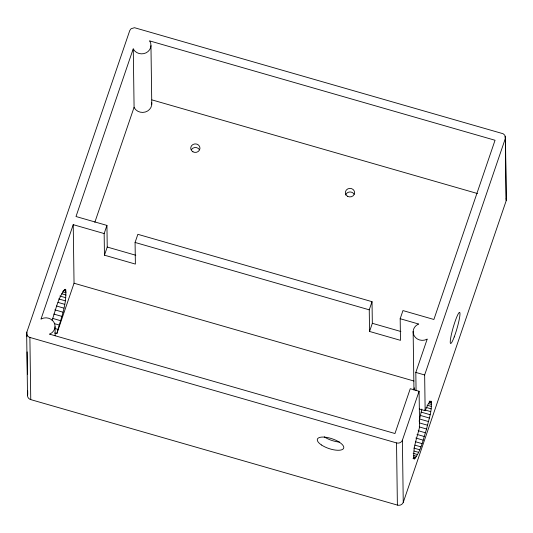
<?xml version="1.0" encoding="UTF-8"?>
<svg xmlns="http://www.w3.org/2000/svg" width="533" height="533" viewBox="0 0 533 533"><rect width="100%" height="100%" fill="white"/><g stroke="black" fill="none" stroke-linecap="round" stroke-linejoin="round"><path stroke-width="0.8" d="M54.619 332.998L56.824 333.638C60.502 319.3 67.245 304.216 65.532 289.352L64.973 289.319C57.877 297.987 55.818 309.86 52.094 320.24M104.455 255.187L107.233 247.039L106.933 225.412L76.006 216.518L133.263 48.716L133.49 49.276A9.261 8.535 -0.8 0 0 145.989 52.874A9.261 8.535 -0.8 0 0 149.92 41.354L149.546 40.861L495.044 140.259L433.882 319.474L402.955 310.579L400.176 318.721L400.476 340.347L369.549 331.453L372.334 323.304L372.027 301.678L137.86 234.313L135.082 242.455L135.382 264.082L104.455 255.187L104.155 233.561L73.228 224.66L40.981 319.147L41.514 318.801A9.261 8.535 -0.8 0 1 54.013 322.398A9.261 8.535 -0.8 0 1 50.082 333.918L49.469 334.124L394.966 433.522L410.257 388.717L419.091 391.262L419.591 426.973C417.239 437.32 412.582 448.113 413.994 458.78L414.461 458.906C421.29 450.605 423.102 439.032 426.6 429.025C428.472 419.957 432.53 410.457 431.057 401.156L429.991 401.402L428.425 403.601L425.147 410.69L419.258 408.998M26.916 336.216L26.857 332.092L129.766 30.534L131.125 28.715L134.503 27.703L503.125 133.736L504.838 135.275L505.337 138.507L424.648 374.965L425.147 410.69M27.676 390.662L27.729 394.267A4.63 4.264 -0.8 0 0 30.754 399.61L397.391 505.091A4.63 4.264 -0.8 0 0 403.254 502.386L506.203 200.688L505.484 137.401M419.151 421.237L421.83 409.064M94.834 222.301L134.083 107.286L133.277 49.536M56.824 333.638L74.04 283.23L73.228 224.66M104.155 233.561L106.933 225.412M369.549 331.453L369.249 309.826L372.027 301.678M416.073 390.702L415.813 372.427L427.213 339.035L426.673 339.381A9.261 8.535 -0.8 0 1 414.181 335.783A9.261 8.535 -0.8 0 1 418.112 324.264L418.725 324.057L400.176 318.721M403.254 502.386L402.388 440.211L419.091 391.262M151.958 99.891L477.468 193.539M135.082 242.455L369.249 309.826M107.233 247.039L135.782 255.254M372.334 323.304L400.883 331.519M415.813 372.427L424.648 374.965M74.04 283.23L413.941 381.022M64.46 289.526L65.932 289.952M63.214 290.265L66.159 291.111M62.521 291.758L66.205 292.817M61.655 293.756L66.072 295.029M429.165 401.142L431.37 401.775M429.332 402.242L431.537 402.875M59.876 296.022L65.766 297.714M428.605 403.594L431.55 404.44M58.663 298.92L65.293 300.825M426.986 405.167L431.404 406.439M425.954 407.359L431.11 408.844M58.024 302.404L64.646 304.31M424.774 409.91L430.664 411.603M56.491 305.995L63.853 308.114M421.25 412.142L430.084 414.687M54.826 309.833L62.927 312.165M420.537 415.48L429.371 418.025M419.711 419.025L428.545 421.57M53.773 314.057L61.875 316.389M419.518 422.929L427.613 425.254M52.614 318.394L60.715 320.726M419.231 426.906L426.6 429.025M54.319 323.611L59.476 325.097M418.145 430.691L425.507 432.809M54.486 328.368L58.17 329.427M417.006 434.428L424.368 436.547M415.833 438.053L423.202 440.171M415.394 441.71L422.016 443.623M414.954 445.142L420.843 446.834M26.857 332.092A4.63 4.264 -0.8 0 0 29.888 337.436L396.525 442.916A4.63 4.264 -0.8 0 0 402.388 440.211M413.808 448.066L419.698 449.765M414.188 451.078L418.605 452.35M413.155 453.283L417.572 454.556M413.688 455.495L416.633 456.341M413.581 457.041L415.787 457.674M413.588 458.114L415.06 458.533M412.988 458.48L414.461 458.906M134.083 107.286L134.309 107.846A9.261 8.535 -0.8 0 0 145.316 112.017A9.261 8.535 -0.8 0 0 151.705 102.742M506.183 198.476L506.35 199.582M505.311 136.301L506.203 200.688M413.135 331.479L413.954 390.049A9.261 8.535 -0.8 0 1 414.374 387.851M396.525 442.916L397.391 505.091M150.959 45.665L151.778 104.235M55.052 326.709L55.179 335.783M29.888 337.436L30.754 399.61M27.136 351.893L27.45 374.166M26.65 333.192L27.516 395.366M345.617 194.978A4.63 4.264 -0.8 0 1 349.628 192A4.63 4.264 -0.8 0 1 354.139 194.265M191.427 149.566A4.63 4.264 -0.8 0 1 199.449 149.686M339.594 442.09A13.898 5.137 18.8 0 1 324.277 436.853M454.223 336.949A16.21 1.972 -73.9 0 0 459.686 312.418A16.21 1.972 -73.9 0 0 451.398 334.464A16.21 1.972 -73.9 0 0 454.223 336.949M347.496 196.251A4.63 4.264 -0.8 0 0 354.612 192.819A4.63 4.264 -0.8 0 0 347.842 188.869A4.63 4.264 -0.8 0 0 347.496 196.251M192.953 151.818A4.63 4.264 -0.8 0 0 199.975 148.221A4.63 4.264 -0.8 0 0 193.099 144.43A4.63 4.264 -0.8 0 0 192.953 151.818M321.499 444.995A13.898 5.137 18.8 0 0 343.445 448.626A13.898 5.137 18.8 0 0 326.636 437.393A13.898 5.137 18.8 0 0 321.499 444.995"/></g></svg>
